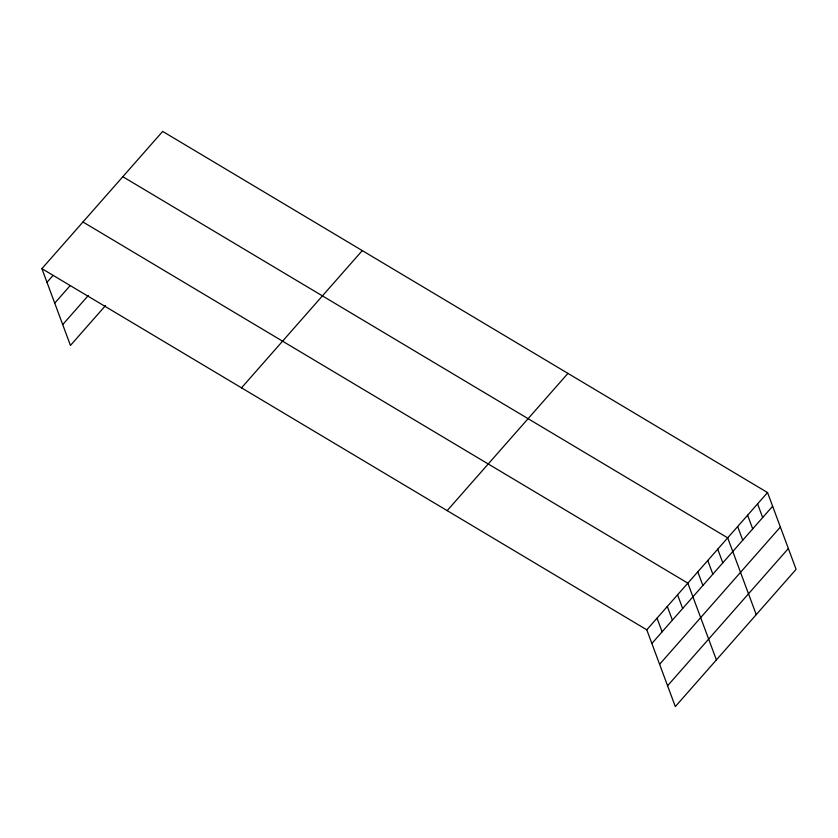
<?xml version="1.0" encoding="UTF-8"?>
<svg xmlns="http://www.w3.org/2000/svg" width="838" height="838" viewBox="0 0 838 838"><rect width="100%" height="100%" fill="white"/><g stroke="black" fill="none" stroke-linecap="round" stroke-linejoin="round"><path stroke-width="1.26" d="M41.9 268.663L162.677 131.419L767.545 492.566L796.1 569.337L675.323 706.581L646.779 629.809L41.9 268.663L70.455 345.434L105.525 305.577M46.98 282.333L52.972 275.524M54.732 303.157L70.13 285.653M62.703 324.61L88.367 295.447M241.512 387.847L362.278 250.593M447.167 510.635L567.944 373.381M646.779 629.809L767.545 492.566M651.859 643.479L772.636 506.225M659.6 664.304L780.377 527.05M667.582 685.756L788.359 548.513M122.819 176.703L727.698 537.86L756.243 614.631M82.962 221.997L687.841 583.143L716.396 659.915M757.583 503.889L762.664 517.549M747.622 515.213L752.702 528.872M737.66 526.536L742.74 540.196M717.726 549.183L722.817 562.843M707.764 560.507L712.845 574.166M697.803 571.82L702.883 585.49M677.575 594.812L682.656 608.482M667.31 606.482L672.39 620.141M657.044 618.151L662.125 631.81"/></g></svg>
